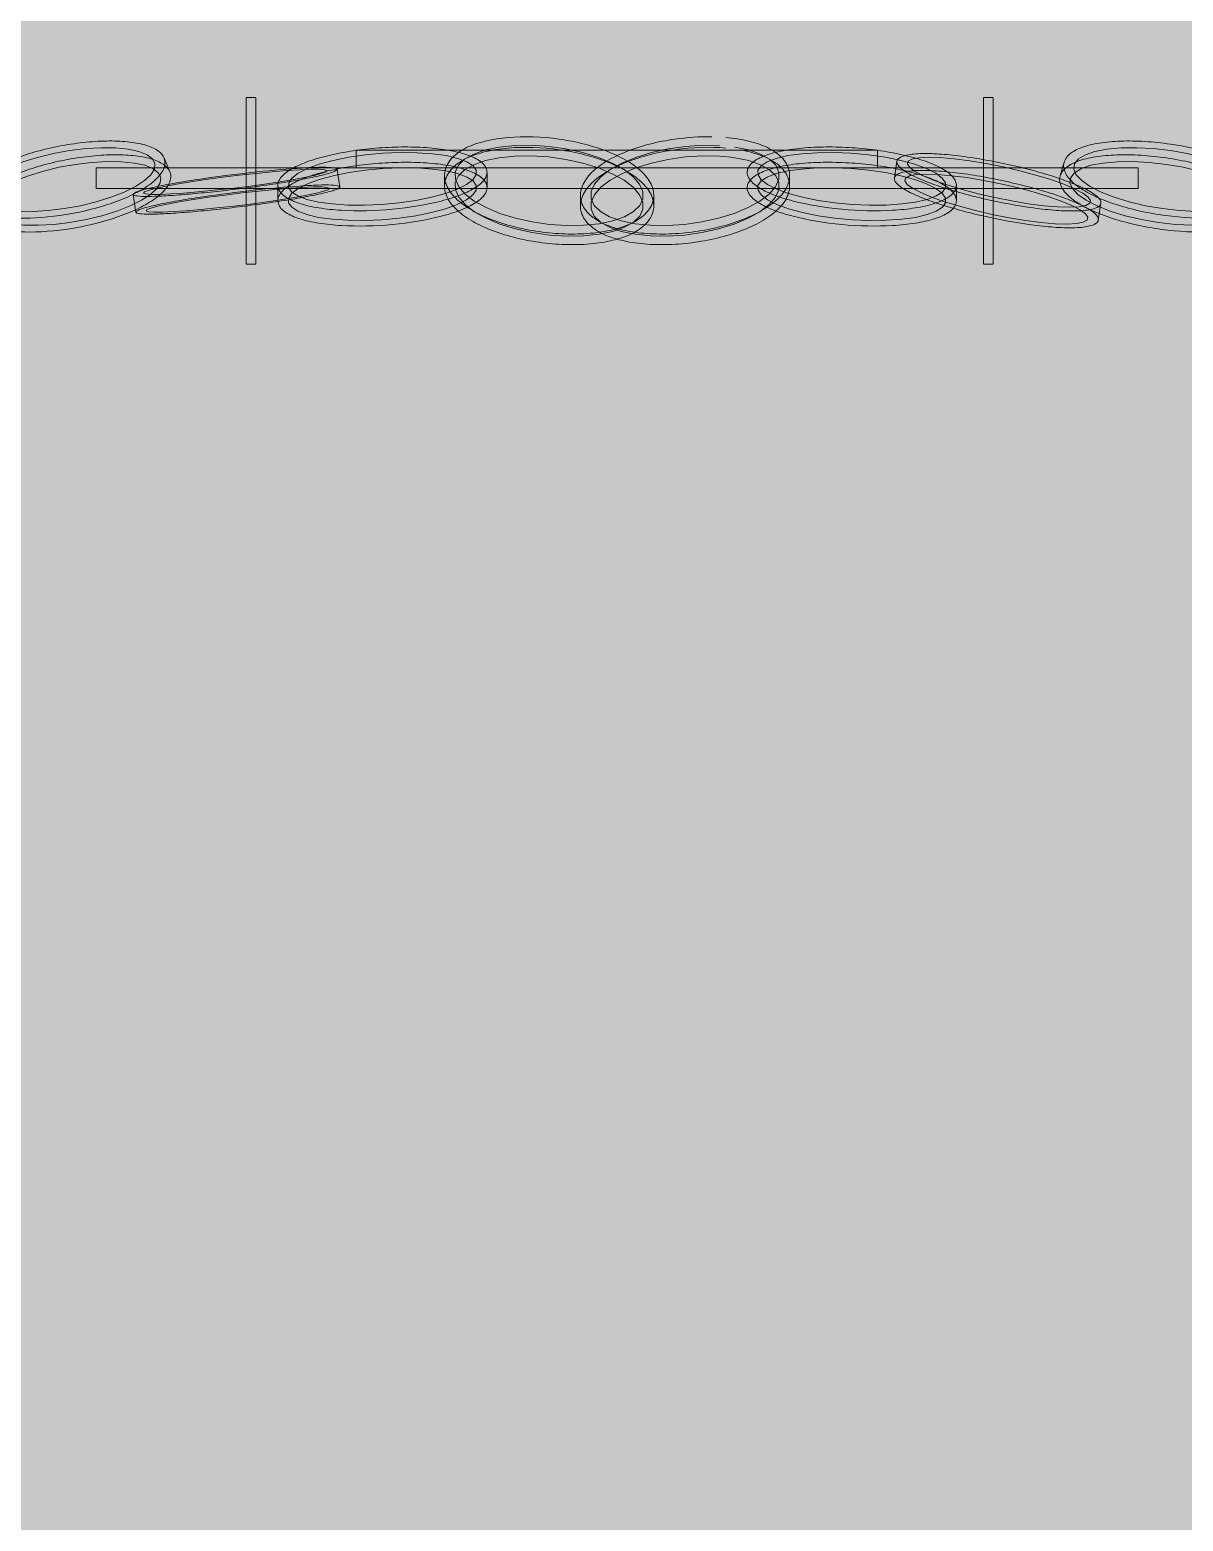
# Model space of a CAD drawing. Header units: millimetres. Extents: x 15878 to 679837, y -72324 to 391440.
# Drawn here: x 73555 to 74108, y 25088 to 25804 of the extents above; entities that cross this region are included whole.
import ezdxf

# ---------------------------------------------------------------- set-up
doc = ezdxf.new("R2010")
doc.units = ezdxf.units.MM
doc.layers.add('A-DETL-GENF', color=92, linetype='Continuous', lineweight=5)
doc.layers.add('A-GENM', color=13, linetype='Continuous', lineweight=5)

# ---------------------------------------------------------------- blocks, each defined once
blk = doc.blocks.new('WALL MONNT D-RING - WALL MONNT D-RING-12662772-1_F')
at = {"layer": 'A-GENM', "color": 253}
for p, q in [((-10, -862.5), (-10, -1362.5)), ((0, -862.5), (-10, -862.5)), ((0, -1362.5), (0, -862.5)), ((15.13, -881.61), (7.05, -880.35)), ((-12.7, -898.01), (-6.07, -899.92)), ((-43.72, -932.12), (-43.72, -936.64)), ((36.28, -936.64), (36.28, -932.12)), ((5.79, -949.72), (-1.55, -949.72)), ((-13.12, -978.2), (-5.04, -979.46)), ((-10, -987.61), (-18.48, -987.61)), ((-18.48, -987.61), (-18.48, -1004.36)), ((-18.48, -1237.61), (-18.48, -987.61)), ((-1.23, -1029.72), (-6.31, -1029.72)), ((8.32, -1094.91), (3.24, -1094.91)), ((3.24, -1130.09), (8.32, -1130.09)), ((-0.46, -1174.91), (-7.8, -1174.91)), ((-6.31, -1195.28), (-1.23, -1195.28)), ((-18.48, -1220.87), (-18.48, -1237.61)), ((-18.48, -1237.61), (-10, -1237.61)), ((-0.81, -1245.52), (-9.31, -1246.78)), ((-1.55, -1275.28), (5.79, -1275.28)), ((-43.72, -1285.88), (-43.72, -1290.4)), ((36.28, -1290.4), (36.28, -1285.88)), ((-8.12, -1327.1), (-14.75, -1329.88)), ((2.82, -1344.67), (11.31, -1343.41)), ((-10, -1362.5), (0, -1362.5))]:
    blk.add_line(p, q, dxfattribs=at)
at = {"layer": 'A-GENM', "color": 253, "flags": 128}
for points in [[(0.75, -804.58), (-1.99, -805.74), (-4.81, -808.37), (-7.62, -812.38), (-10.31, -817.64), (-12.8, -823.96), (-15, -831.14), (-16.84, -838.92), (-18.25, -847.04), (-19.19, -855.23), (-19.62, -863.2), (-19.53, -870.69), (-18.92, -877.44), (-17.81, -883.22), (-16.25, -887.83), (-14.27, -891.12), (-11.96, -892.97), (-9.39, -893.33)], [(-2.76, -895.23), (-5.33, -894.87), (-7.64, -893.02), (-9.61, -889.73), (-11.18, -885.12), (-12.28, -879.34), (-12.89, -872.59), (-12.98, -865.1), (-12.55, -857.13), (-11.62, -848.94), (-10.21, -840.82), (-8.37, -833.04), (-6.17, -825.86), (-3.68, -819.54), (-0.99, -814.28), (1.82, -810.27), (4.64, -807.64), (7.39, -806.48)], [(-9.39, -893.33), (-6.65, -892.17), (-3.83, -889.54), (-1.02, -885.53), (1.67, -880.27), (4.16, -873.95), (6.36, -866.77), (8.2, -858.99), (9.61, -850.87), (10.55, -842.68), (10.98, -834.71), (10.88, -827.22), (10.28, -820.47), (9.17, -814.69), (7.61, -810.08), (5.63, -806.79), (3.32, -804.94), (0.75, -804.58)], [(7.39, -806.48), (9.96, -806.84), (12.27, -808.69), (14.24, -811.98), (15.8, -816.59), (16.91, -822.37), (17.52, -829.12), (17.61, -836.61), (17.18, -844.58), (16.24, -852.77), (14.83, -860.89), (12.99, -868.67), (10.79, -875.85), (8.3, -882.17), (5.61, -887.43), (2.8, -891.44), (-0.02, -894.07), (-2.76, -895.23)], [(-13.12, -972.86), (-14.14, -971.01), (-14.78, -967.74), (-15.02, -963.17), (-14.85, -957.43), (-14.28, -950.74), (-13.32, -943.32), (-12.02, -935.42), (-10.41, -927.31), (-8.55, -919.26), (-6.5, -911.56), (-4.33, -904.46), (-2.12, -898.21), (0.06, -893.01), (2.14, -889.05), (4.04, -886.46), (5.69, -885.33), (7.05, -885.69)], [(7.05, -885.69), (8.07, -887.54), (8.71, -890.81), (8.95, -895.39), (8.78, -901.12), (8.21, -907.81), (7.26, -915.23), (5.95, -923.13), (4.34, -931.24), (2.48, -939.29), (0.43, -946.99), (-1.74, -954.09), (-3.95, -960.34), (-6.13, -965.54), (-8.21, -969.5), (-10.1, -972.09), (-11.76, -973.22), (-13.12, -972.86)], [(15.13, -886.95), (13.77, -886.59), (12.11, -887.72), (10.21, -890.31), (8.14, -894.27), (5.96, -899.47), (3.75, -905.72), (1.58, -912.82), (-0.47, -920.52), (-2.33, -928.57), (-3.94, -936.68), (-5.25, -944.58), (-6.2, -952), (-6.77, -958.69), (-6.94, -964.43), (-6.7, -969), (-6.06, -972.27), (-5.05, -974.12)], [(-5.05, -974.12), (-3.69, -974.48), (-2.03, -973.35), (-0.13, -970.76), (1.95, -966.8), (4.13, -961.6), (6.34, -955.35), (8.51, -948.25), (10.56, -940.55), (12.42, -932.51), (14.03, -924.4), (15.33, -916.49), (16.29, -909.07), (16.86, -902.38), (17.03, -896.65), (16.79, -892.07), (16.15, -888.8), (15.13, -886.95)], [(-11.07, -932.12), (-18.17, -932.12), (-24.77, -932.12), (-30.66, -932.12), (-35.64, -932.12), (-39.52, -932.12), (-42.19, -932.12), (-43.55, -932.12), (-42.19, -932.12), (-39.52, -932.12), (-35.64, -932.12), (-30.66, -932.12), (-24.77, -932.12), (-18.17, -932.12), (-11.07, -932.12), (-3.72, -932.12)], [(-3.72, -936.64), (-11.07, -936.64), (-18.17, -936.64), (-24.77, -936.64), (-30.66, -936.64), (-35.64, -936.64), (-39.52, -936.64), (-42.19, -936.64), (-43.55, -936.64), (-42.19, -936.64), (-39.52, -936.64), (-35.64, -936.64), (-30.66, -936.64), (-24.77, -936.64), (-18.17, -936.64), (-11.07, -936.64)], [(-3.72, -932.12), (3.63, -932.12), (10.73, -932.12), (17.34, -932.12), (23.23, -932.12), (28.2, -932.12), (32.09, -932.12), (34.76, -932.12), (36.11, -932.12), (34.76, -932.12), (32.09, -932.12), (28.2, -932.12), (23.23, -932.12), (17.34, -932.12), (10.73, -932.12), (3.63, -932.12)], [(3.63, -936.64), (10.73, -936.64), (17.34, -936.64), (23.23, -936.64), (28.2, -936.64), (32.09, -936.64), (34.76, -936.64), (36.11, -936.64), (34.76, -936.64), (32.09, -936.64), (28.2, -936.64), (23.23, -936.64), (17.34, -936.64), (10.73, -936.64), (3.63, -936.64), (-3.72, -936.64)], [(-8.86, -1044.92), (-10.98, -1043.43), (-12.89, -1040.45), (-14.52, -1036.1), (-15.81, -1030.51), (-16.72, -1023.88), (-17.23, -1016.44), (-17.3, -1008.43), (-16.95, -1000.13), (-16.17, -991.82), (-15.01, -983.79), (-13.49, -976.31), (-11.67, -969.63), (-9.62, -963.98), (-7.4, -959.55), (-5.08, -956.5), (-2.75, -954.93), (-0.48, -954.89)], [(6.85, -954.89), (4.59, -954.93), (2.26, -956.5), (-0.06, -959.55), (-2.28, -963.98), (-4.34, -969.63), (-6.15, -976.31), (-7.67, -983.79), (-8.84, -991.82), (-9.61, -1000.13), (-9.96, -1008.43), (-9.89, -1016.44), (-9.39, -1023.88), (-8.47, -1030.51), (-7.18, -1036.1), (-5.55, -1040.45), (-3.65, -1043.43), (-1.52, -1044.92)], [(-0.48, -954.89), (1.64, -956.38), (3.55, -959.36), (5.17, -963.71), (6.46, -969.3), (7.38, -975.93), (7.88, -983.38), (7.95, -991.39), (7.6, -999.68), (6.83, -1007.99), (5.66, -1016.02), (4.15, -1023.51), (2.33, -1030.19), (0.27, -1035.83), (-1.95, -1040.26), (-4.27, -1043.31), (-6.6, -1044.88), (-8.86, -1044.92)], [(-1.52, -1044.92), (0.74, -1044.88), (3.07, -1043.31), (5.39, -1040.26), (7.61, -1035.83), (9.67, -1030.19), (11.48, -1023.51), (13, -1016.02), (14.16, -1007.99), (14.94, -999.68), (15.29, -991.39), (15.22, -983.38), (14.71, -975.93), (13.8, -969.3), (12.51, -963.71), (10.88, -959.36), (8.97, -956.38), (6.85, -954.89)], [(-7.93, -1034.89), (-11.17, -1036.38), (-14.08, -1039.36), (-16.56, -1043.71), (-18.53, -1049.3), (-19.93, -1055.93)], [(-14.84, -1055.93), (-13.45, -1049.3), (-11.48, -1043.71), (-9, -1039.36), (-6.09, -1036.38), (-2.85, -1034.89)], [(4.85, -1124.92), (8.09, -1123.43), (11, -1120.45), (13.49, -1116.1), (15.46, -1110.51), (16.85, -1103.88), (17.62, -1096.44), (17.73, -1088.43), (17.19, -1080.13), (16.01, -1071.82), (14.23, -1063.79), (11.92, -1056.31), (9.15, -1049.63), (6.01, -1043.98), (2.62, -1039.55), (-0.92, -1036.5), (-4.47, -1034.93), (-7.93, -1034.89)], [(-2.85, -1034.89), (0.61, -1034.93), (4.17, -1036.5), (7.7, -1039.55), (11.09, -1043.98), (14.23, -1049.63), (17, -1056.31), (19.32, -1063.79), (21.09, -1071.82), (22.27, -1080.13), (22.82, -1088.43), (22.7, -1096.44), (21.93, -1103.88), (20.54, -1110.51), (18.57, -1116.1), (16.09, -1120.45), (13.18, -1123.43), (9.94, -1124.92)], [(9.94, -1124.92), (6.48, -1124.88), (2.93, -1123.31), (-0.61, -1120.26), (-4, -1115.83), (-7.14, -1110.19), (-9.91, -1103.51), (-12.23, -1096.02), (-14, -1087.99), (-15.18, -1079.68), (-15.72, -1071.39), (-15.61, -1063.38), (-14.89, -1056.22)], [(-20.69, -1063.38), (-20.81, -1071.39), (-20.27, -1079.68), (-19.09, -1087.99), (-17.31, -1096.02), (-14.99, -1103.51), (-12.22, -1110.19), (-9.09, -1115.83), (-5.69, -1120.26), (-2.16, -1123.31), (1.4, -1124.88), (4.85, -1124.92)], [(4.85, -1100.08), (1.4, -1100.12), (-2.16, -1101.69), (-5.69, -1104.74), (-9.09, -1109.17), (-12.22, -1114.81), (-14.99, -1121.49), (-17.31, -1128.98), (-19.09, -1137.01), (-20.27, -1145.32), (-20.81, -1153.61), (-20.69, -1161.62), (-19.93, -1169.07), (-18.53, -1175.7), (-16.56, -1181.29), (-14.08, -1185.64), (-11.17, -1188.62), (-7.93, -1190.11)], [(-2.85, -1190.11), (-6.09, -1188.62), (-9, -1185.64), (-11.48, -1181.29), (-13.45, -1175.7), (-14.84, -1169.07), (-15.61, -1161.62), (-15.72, -1153.61), (-15.18, -1145.32), (-14, -1137.01), (-12.23, -1128.98), (-9.91, -1121.49), (-7.14, -1114.81), (-4, -1109.17), (-0.61, -1104.74), (2.93, -1101.69), (6.48, -1100.12), (9.94, -1100.08)], [(-7.93, -1190.11), (-4.47, -1190.07), (-0.92, -1188.5), (2.62, -1185.45), (6.01, -1181.02), (9.15, -1175.37), (11.92, -1168.69), (14.23, -1161.21), (16.01, -1153.18), (17.19, -1144.87), (17.73, -1136.57), (17.62, -1128.56), (16.85, -1121.12), (15.46, -1114.49), (13.49, -1108.9), (11, -1104.55), (8.09, -1101.57), (4.85, -1100.08)], [(9.94, -1100.08), (13.18, -1101.57), (16.09, -1104.55), (18.57, -1108.9), (20.54, -1114.49), (21.93, -1121.12), (22.7, -1128.56), (22.82, -1136.57), (22.27, -1144.87), (21.09, -1153.18), (19.32, -1161.21), (17, -1168.69), (14.23, -1175.37), (11.09, -1181.02), (7.7, -1185.45), (4.17, -1188.5), (0.61, -1190.07), (-2.85, -1190.11)], [(-0.48, -1270.11), (-2.75, -1270.07), (-5.08, -1268.5), (-7.4, -1265.45), (-9.62, -1261.02), (-11.67, -1255.37), (-13.49, -1248.69), (-15.01, -1241.21), (-16.17, -1233.18), (-16.95, -1224.87), (-17.3, -1216.57), (-17.23, -1208.56), (-16.72, -1201.12), (-15.81, -1194.49), (-14.52, -1188.9), (-12.89, -1184.55), (-10.98, -1181.57), (-8.86, -1180.08)], [(-1.52, -1180.08), (-3.65, -1181.57), (-5.55, -1184.55), (-7.18, -1188.9), (-8.47, -1194.49), (-9.39, -1201.12), (-9.89, -1208.56), (-9.96, -1216.57), (-9.61, -1224.87), (-8.84, -1233.18), (-7.67, -1241.21), (-6.15, -1248.69), (-4.34, -1255.37), (-2.28, -1261.02), (-0.06, -1265.45), (2.26, -1268.5), (4.59, -1270.07), (6.85, -1270.11)], [(-8.86, -1180.08), (-6.6, -1180.12), (-4.27, -1181.69), (-1.95, -1184.74), (0.27, -1189.17), (2.33, -1194.81), (4.15, -1201.49), (5.66, -1208.98), (6.83, -1217.01), (7.6, -1225.32), (7.95, -1233.61), (7.88, -1241.62), (7.38, -1249.07), (6.46, -1255.7), (5.17, -1261.29), (3.55, -1265.64), (1.64, -1268.62), (-0.48, -1270.11)], [(6.85, -1270.11), (8.97, -1268.62), (10.88, -1265.64), (12.51, -1261.29), (13.8, -1255.7), (14.71, -1249.07), (15.22, -1241.62), (15.29, -1233.61), (14.94, -1225.32), (14.16, -1217.01), (13, -1208.98), (11.48, -1201.49), (9.67, -1194.81), (7.61, -1189.17), (5.39, -1184.74), (3.07, -1181.69), (0.74, -1180.12), (-1.52, -1180.08)], [(-8.09, -1252.14), (-8.68, -1251.78), (-9.08, -1252.91), (-9.28, -1255.5), (-9.27, -1259.46), (-9.06, -1264.66), (-8.65, -1270.91), (-8.06, -1278.01), (-7.3, -1285.71), (-6.41, -1293.76), (-5.41, -1301.87), (-4.33, -1309.77), (-3.22, -1317.19), (-2.1, -1323.88), (-1.03, -1329.61), (-0.03, -1334.19), (0.86, -1337.46), (1.61, -1339.31)], [(1.61, -1339.31), (2.19, -1339.67), (2.59, -1338.54), (2.79, -1335.95), (2.79, -1331.99), (2.58, -1326.79), (2.17, -1320.54), (1.57, -1313.44), (0.82, -1305.74), (-0.08, -1297.69), (-1.08, -1289.58), (-2.16, -1281.68), (-3.27, -1274.26), (-4.38, -1267.57), (-5.46, -1261.83), (-6.45, -1257.26), (-7.34, -1253.99), (-8.09, -1252.14)], [(10.1, -1338.05), (9.35, -1336.2), (8.46, -1332.93), (7.46, -1328.35), (6.39, -1322.62), (5.28, -1315.93), (4.16, -1308.51), (3.09, -1300.6), (2.09, -1292.49), (1.19, -1284.45), (0.43, -1276.75), (-0.16, -1269.65), (-0.57, -1263.4), (-0.78, -1258.2), (-0.78, -1254.24), (-0.58, -1251.65), (-0.18, -1250.52), (0.4, -1250.88)], [(0.4, -1250.88), (1.15, -1252.73), (2.04, -1256), (3.04, -1260.57), (4.11, -1266.31), (5.22, -1273), (6.34, -1280.42), (7.41, -1288.32), (8.42, -1296.43), (9.31, -1304.48), (10.07, -1312.18), (10.66, -1319.28), (11.07, -1325.53), (11.28, -1330.73), (11.28, -1334.69), (11.08, -1337.28), (10.69, -1338.41), (10.1, -1338.05)], [(-11.07, -1285.88), (-18.17, -1285.88), (-24.77, -1285.88), (-30.66, -1285.88), (-35.64, -1285.88), (-39.52, -1285.88), (-42.19, -1285.88), (-43.55, -1285.88), (-42.19, -1285.88), (-39.52, -1285.88), (-35.64, -1285.88), (-30.66, -1285.88), (-24.77, -1285.88), (-18.17, -1285.88), (-11.07, -1285.88), (-3.72, -1285.88)], [(-3.72, -1285.88), (3.63, -1285.88), (10.73, -1285.88), (17.34, -1285.88), (23.23, -1285.88), (28.2, -1285.88), (32.09, -1285.88), (34.76, -1285.88), (36.11, -1285.88), (34.76, -1285.88), (32.09, -1285.88), (28.2, -1285.88), (23.23, -1285.88), (17.34, -1285.88), (10.73, -1285.88), (3.63, -1285.88)], [(-3.72, -1290.4), (-11.07, -1290.4), (-18.17, -1290.4), (-24.77, -1290.4), (-30.66, -1290.4), (-35.64, -1290.4), (-39.52, -1290.4), (-42.19, -1290.4), (-43.55, -1290.4), (-42.19, -1290.4), (-39.52, -1290.4), (-35.64, -1290.4), (-30.66, -1290.4), (-24.77, -1290.4), (-18.17, -1290.4), (-11.07, -1290.4)], [(3.63, -1290.4), (10.73, -1290.4), (17.34, -1290.4), (23.23, -1290.4), (28.2, -1290.4), (32.09, -1290.4), (34.76, -1290.4), (36.11, -1290.4), (34.76, -1290.4), (32.09, -1290.4), (28.2, -1290.4), (23.23, -1290.4), (17.34, -1290.4), (10.73, -1290.4), (3.63, -1290.4), (-3.72, -1290.4)], [(-9.39, -1334.47), (-11.96, -1334.23), (-14.27, -1335.43), (-16.25, -1338.03), (-17.81, -1341.93), (-18.92, -1347.01), (-19.53, -1353.1), (-19.62, -1359.98), (-19.19, -1367.43), (-18.25, -1375.18), (-16.84, -1382.98), (-15, -1390.55), (-12.8, -1397.65), (-10.31, -1404.02), (-7.62, -1409.46), (-4.81, -1413.78), (-1.99, -1416.82), (0.75, -1418.5)], [(7.39, -1415.72), (4.64, -1414.04), (1.82, -1411), (-0.99, -1406.68), (-3.68, -1401.25), (-6.17, -1394.87), (-8.37, -1387.77), (-10.21, -1380.2), (-11.62, -1372.4), (-12.55, -1364.65), (-12.98, -1357.2), (-12.89, -1350.32), (-12.28, -1344.23), (-11.18, -1339.15), (-9.61, -1335.25), (-7.64, -1332.65), (-5.33, -1331.45), (-2.76, -1331.69)], [(0.75, -1418.5), (3.32, -1418.74), (5.63, -1417.54), (7.61, -1414.94), (9.17, -1411.04), (10.28, -1405.96), (10.88, -1399.87), (10.98, -1392.99), (10.55, -1385.54), (9.61, -1377.79), (8.2, -1369.99), (6.36, -1362.42), (4.16, -1355.32), (1.67, -1348.94), (-1.02, -1343.51), (-3.83, -1339.19), (-6.65, -1336.15), (-9.39, -1334.47)], [(-2.76, -1331.69), (-0.02, -1333.37), (2.8, -1336.41), (5.61, -1340.73), (8.3, -1346.16), (10.79, -1352.54), (12.99, -1359.64), (14.83, -1367.21), (16.24, -1375.01), (17.18, -1382.76), (17.61, -1390.21), (17.52, -1397.09), (16.91, -1403.18), (15.8, -1408.26), (14.24, -1412.16), (12.27, -1414.76), (9.96, -1415.96), (7.39, -1415.72)]]:
    blk.add_lwpolyline(points, dxfattribs=at)
at = {"layer": 'A-GENM', "color": 253}
blk.add_arc((-18.18, -60), 1908.18, 280.17996, 358.97723, dxfattribs=at)
for points, knots in [([(-9.95, -898.18), (-10.86, -898.32), (-12.63, -898.22), (-15.8, -896.63), (-18.9, -892.45), (-21.4, -884.83), (-22.76, -875.1), (-22.99, -863.82), (-22.12, -851.65), (-20.19, -839.32), (-17.33, -827.57), (-13.65, -817.08), (-9.3, -808.42), (-5.1, -803.13), (-1.45, -800.51), (0.4, -799.87), (1.31, -799.73)], [-6.283185, -6.283185, -6.283185, -6.283185, -6.152286, -6.021386, -5.759587, -5.497787, -5.235988, -4.974188, -4.712389, -4.45059, -4.18879, -3.926991, -3.665191, -3.403392, -3.272492, -3.141593, -3.141593, -3.141593, -3.141593]), ([(1.31, -799.73), (2.22, -799.59), (3.99, -799.69), (7.16, -801.27), (10.26, -805.46), (12.76, -813.08), (14.58, -826.05), (14.01, -846.18), (9.91, -866.85), (5.01, -880.83), (0.66, -889.49), (-3.54, -894.78), (-7.19, -897.4), (-9.04, -898.04), (-9.95, -898.18)], [-3.141593, -3.141593, -3.141593, -3.141593, -3.010693, -2.879793, -2.617994, -2.356194, -2.094395, -1.570796, -1.047198, -0.785398, -0.523599, -0.261799, -0.1309, 0, 0, 0, 0]), ([(-3.32, -900.08), (-2.41, -899.94), (-0.56, -899.3), (3.1, -896.68), (7.29, -891.39), (11.64, -882.73), (16.54, -868.75), (20.64, -848.08), (21.21, -827.95), (19.39, -814.98), (16.9, -807.36), (13.79, -803.18), (10.62, -801.59), (8.85, -801.49), (7.94, -801.63)], [0, 0, 0, 0, 0.1309, 0.261799, 0.523599, 0.785398, 1.047198, 1.570796, 2.094395, 2.356194, 2.617994, 2.879793, 3.010693, 3.141593, 3.141593, 3.141593, 3.141593]), ([(7.94, -801.63), (7.03, -801.77), (5.18, -802.41), (1.53, -805.03), (-2.66, -810.32), (-7.02, -818.98), (-10.69, -829.47), (-13.56, -841.22), (-15.49, -853.55), (-16.36, -865.72), (-16.13, -877), (-14.77, -886.73), (-12.27, -894.35), (-9.16, -898.54), (-5.99, -900.12), (-4.22, -900.22), (-3.32, -900.08)], [3.141593, 3.141593, 3.141593, 3.141593, 3.272492, 3.403392, 3.665191, 3.926991, 4.18879, 4.45059, 4.712389, 4.974188, 5.235988, 5.497787, 5.759587, 6.021386, 6.152286, 6.283185, 6.283185, 6.283185, 6.283185]), ([(8.16, -880.92), (7.75, -880.54), (6.86, -880.15), (4.85, -880.8), (2.14, -883.94), (-1.24, -890.51), (-4.67, -899.39), (-7.98, -910.05), (-11, -921.87), (-13.55, -934.12), (-15.48, -946.08), (-16.65, -957.06), (-16.96, -966.47), (-16.41, -972.65), (-15.36, -976.14), (-14.63, -977.25), (-14.23, -977.63)], [3.141593, 3.141593, 3.141593, 3.141593, 3.272492, 3.403392, 3.665191, 3.926991, 4.18879, 4.45059, 4.712389, 4.974188, 5.235988, 5.497787, 5.759587, 6.021386, 6.152286, 6.283185, 6.283185, 6.283185, 6.283185]), ([(-14.23, -977.63), (-13.82, -978.01), (-12.93, -978.4), (-10.92, -977.75), (-8.21, -974.61), (-4.83, -968.04), (-0.26, -956.21), (5.17, -936.9), (9.02, -916.13), (10.58, -901.5), (10.9, -892.08), (10.34, -885.9), (9.29, -882.42), (8.56, -881.3), (8.16, -880.92)], [0, 0, 0, 0, 0.1309, 0.261799, 0.523599, 0.785398, 1.047198, 1.570796, 2.094395, 2.356194, 2.617994, 2.879793, 3.010693, 3.141593, 3.141593, 3.141593, 3.141593]), ([(-6.15, -978.89), (-6.56, -978.51), (-7.28, -977.4), (-8.33, -973.91), (-8.89, -967.74), (-8.57, -958.32), (-7.4, -947.34), (-5.47, -935.38), (-2.92, -923.13), (0.1, -911.31), (3.41, -900.65), (6.83, -891.77), (10.22, -885.2), (12.93, -882.06), (14.93, -881.41), (15.83, -881.81), (16.24, -882.18)], [-6.283185, -6.283185, -6.283185, -6.283185, -6.152286, -6.021386, -5.759587, -5.497787, -5.235988, -4.974188, -4.712389, -4.45059, -4.18879, -3.926991, -3.665191, -3.403392, -3.272492, -3.141593, -3.141593, -3.141593, -3.141593]), ([(16.24, -882.18), (16.64, -882.56), (17.37, -883.68), (18.42, -887.16), (18.97, -893.34), (18.65, -902.76), (17.09, -917.39), (13.25, -938.16), (7.82, -957.47), (3.25, -969.3), (-0.13, -975.87), (-2.84, -979.01), (-4.85, -979.66), (-5.74, -979.27), (-6.15, -978.89)], [-3.141593, -3.141593, -3.141593, -3.141593, -3.010693, -2.879793, -2.617994, -2.356194, -2.094395, -1.570796, -1.047198, -0.785398, -0.523599, -0.261799, -0.1309, 0, 0, 0, 0]), ([(-3.72, -932.12), (-5.68, -932.12), (-9.62, -932.12), (-15.84, -932.12), (-22.02, -932.12), (-29.57, -932.12), (-36.7, -932.12), (-39.73, -932.12), (-36.7, -932.12), (-29.57, -932.12), (-22.02, -932.12), (-15.84, -932.12), (-11.46, -932.12), (-9.22, -932.12), (-9, -932.12)], [-3.141593, -3.141593, -3.141593, -3.141593, -2.945243, -2.748894, -2.552544, -2.356194, -1.963495, -1.570796, -1.178097, -0.785398, -0.589049, -0.392699, -0.19635, -0.174533, -0.174533, -0.174533, -0.174533]), ([(-9, -936.64), (-9.22, -936.64), (-11.46, -936.64), (-15.84, -936.64), (-22.02, -936.64), (-29.57, -936.64), (-36.7, -936.64), (-39.73, -936.64), (-36.7, -936.64), (-29.57, -936.64), (-22.02, -936.64), (-15.84, -936.64), (-9.62, -936.64), (-5.68, -936.64), (-3.72, -936.64)], [0.174533, 0.174533, 0.174533, 0.174533, 0.19635, 0.392699, 0.589049, 0.785398, 1.178097, 1.570796, 1.963495, 2.356194, 2.552544, 2.748894, 2.945243, 3.141593, 3.141593, 3.141593, 3.141593]), ([(1.57, -932.12), (1.79, -932.12), (4.03, -932.12), (8.41, -932.12), (14.59, -932.12), (22.14, -932.12), (29.26, -932.12), (32.29, -932.12), (29.26, -932.12), (22.14, -932.12), (14.59, -932.12), (8.41, -932.12), (2.19, -932.12), (-1.75, -932.12), (-3.72, -932.12)], [-6.108652, -6.108652, -6.108652, -6.108652, -6.086836, -5.890486, -5.694137, -5.497787, -5.105088, -4.712389, -4.31969, -3.926991, -3.730641, -3.534292, -3.337942, -3.141593, -3.141593, -3.141593, -3.141593]), ([(-3.72, -936.64), (-1.75, -936.64), (2.19, -936.64), (8.41, -936.64), (14.59, -936.64), (22.14, -936.64), (29.26, -936.64), (32.29, -936.64), (29.26, -936.64), (22.14, -936.64), (14.59, -936.64), (8.41, -936.64), (4.03, -936.64), (1.79, -936.64), (1.57, -936.64)], [3.141593, 3.141593, 3.141593, 3.141593, 3.337942, 3.534292, 3.730641, 3.926991, 4.31969, 4.712389, 5.105088, 5.497787, 5.694137, 5.890486, 6.086836, 6.108652, 6.108652, 6.108652, 6.108652]), ([(-0.03, -949.97), (-0.77, -949.72), (-2.31, -949.6), (-5.32, -950.8), (-8.78, -954.61), (-12.38, -961.93), (-15.41, -971.5), (-17.78, -982.76), (-19.37, -995.04), (-20.09, -1007.62), (-19.9, -1019.72), (-18.77, -1030.67), (-16.71, -1039.86), (-14.15, -1045.66), (-11.53, -1048.73), (-10.07, -1049.6), (-9.32, -1049.85)], [3.141593, 3.141593, 3.141593, 3.141593, 3.272492, 3.403392, 3.665191, 3.926991, 4.18879, 4.45059, 4.712389, 4.974188, 5.235988, 5.497787, 5.759587, 6.021386, 6.152286, 6.283185, 6.283185, 6.283185, 6.283185]), ([(-1.98, -1049.85), (-2.73, -1049.6), (-4.19, -1048.73), (-6.81, -1045.66), (-9.38, -1039.86), (-11.44, -1030.67), (-12.56, -1019.72), (-12.75, -1007.62), (-12.03, -995.04), (-10.44, -982.76), (-8.07, -971.5), (-5.04, -961.93), (-1.44, -954.61), (2.02, -950.8), (5.03, -949.6), (6.56, -949.72), (7.31, -949.97)], [-6.283185, -6.283185, -6.283185, -6.283185, -6.152286, -6.021386, -5.759587, -5.497787, -5.235988, -4.974188, -4.712389, -4.45059, -4.18879, -3.926991, -3.665191, -3.403392, -3.272492, -3.141593, -3.141593, -3.141593, -3.141593]), ([(-9.32, -1049.85), (-8.57, -1050.09), (-7.04, -1050.21), (-4.03, -1049.01), (-0.56, -1045.2), (3.03, -1037.88), (7.08, -1025.13), (10.46, -1004.91), (10.93, -983.73), (9.43, -969.15), (7.37, -959.95), (4.8, -954.15), (2.19, -951.08), (0.72, -950.21), (-0.03, -949.97)], [0, 0, 0, 0, 0.1309, 0.261799, 0.523599, 0.785398, 1.047198, 1.570796, 2.094395, 2.356194, 2.617994, 2.879793, 3.010693, 3.141593, 3.141593, 3.141593, 3.141593]), ([(7.31, -949.97), (8.06, -950.21), (9.52, -951.08), (12.14, -954.15), (14.7, -959.95), (16.76, -969.15), (18.26, -983.73), (17.8, -1004.91), (14.41, -1025.13), (10.37, -1037.88), (6.77, -1045.2), (3.31, -1049.01), (0.3, -1050.21), (-1.23, -1050.09), (-1.98, -1049.85)], [-3.141593, -3.141593, -3.141593, -3.141593, -3.010693, -2.879793, -2.617994, -2.356194, -2.094395, -1.570796, -1.047198, -0.785398, -0.523599, -0.261799, -0.1309, 0, 0, 0, 0]), ([(-24.53, -1060.28), (-24.2, -1056.44), (-23.05, -1049.15), (-19.91, -1039.95), (-16, -1034.15), (-12, -1031.08), (-9.77, -1030.21), (-8.63, -1029.97)], [2.094395, 2.094395, 2.094395, 2.094395, 2.356194, 2.617994, 2.879793, 3.010693, 3.141593, 3.141593, 3.141593, 3.141593]), ([(-3.55, -1029.97), (-4.69, -1030.21), (-6.92, -1031.08), (-10.91, -1034.15), (-14.83, -1039.95), (-17.37, -1047.4), (-18.38, -1052.37), (-18.64, -1053.9)], [-3.1415927, -3.1415927, -3.1415927, -3.1415927, -3.010693, -2.8797933, -2.6179939, -2.3561945, -2.2439948, -2.2439948, -2.2439948, -2.2439948]), ([(-8.63, -1029.97), (-7.49, -1029.72), (-5.15, -1029.6), (-0.55, -1030.8), (4.73, -1034.61), (10.22, -1041.93), (14.85, -1051.5), (18.46, -1062.76), (20.88, -1075.04), (21.99, -1087.62), (21.69, -1099.72), (19.98, -1110.67), (16.84, -1119.86), (12.92, -1125.66), (8.93, -1128.73), (6.7, -1129.6), (5.55, -1129.85)], [3.141593, 3.141593, 3.141593, 3.141593, 3.272492, 3.403392, 3.665191, 3.926991, 4.18879, 4.45059, 4.712389, 4.974188, 5.235988, 5.497787, 5.759587, 6.021386, 6.152286, 6.283185, 6.283185, 6.283185, 6.283185]), ([(10.64, -1129.85), (11.78, -1129.6), (14.01, -1128.73), (18, -1125.66), (21.92, -1119.86), (25.06, -1110.67), (26.78, -1099.72), (27.07, -1087.62), (25.97, -1075.04), (23.54, -1062.76), (19.93, -1051.5), (15.3, -1041.93), (9.81, -1034.61), (4.53, -1030.8), (-0.07, -1029.6), (-2.4, -1029.72), (-3.55, -1029.97)], [-6.283185, -6.283185, -6.283185, -6.283185, -6.152286, -6.021386, -5.759587, -5.497787, -5.235988, -4.974188, -4.712389, -4.45059, -4.18879, -3.926991, -3.665191, -3.403392, -3.272492, -3.141593, -3.141593, -3.141593, -3.141593]), ([(-19.45, -1060.28), (-20.12, -1067.97), (-19.55, -1084.91), (-14.38, -1105.13), (-8.21, -1117.88), (-2.72, -1125.2), (2.56, -1129.01), (7.16, -1130.21), (9.49, -1130.09), (10.64, -1129.85)], [-2.094395, -2.094395, -2.094395, -2.094395, -1.570796, -1.047198, -0.785398, -0.523599, -0.261799, -0.1309, 0, 0, 0, 0]), ([(5.55, -1129.85), (4.41, -1130.09), (2.07, -1130.21), (-2.52, -1129.01), (-7.81, -1125.2), (-13.29, -1117.88), (-19.47, -1105.13), (-24.04, -1087.22), (-24.96, -1072.79), (-24.87, -1067.04)], [0, 0, 0, 0, 0.1309, 0.261799, 0.523599, 0.785398, 1.047198, 1.570796, 1.944795, 1.944795, 1.944795, 1.944795]), ([(-8.63, -1195.03), (-9.77, -1194.79), (-12, -1193.92), (-16, -1190.85), (-19.91, -1185.05), (-23.05, -1175.85), (-25.34, -1161.27), (-24.63, -1140.09), (-19.47, -1119.87), (-13.29, -1107.12), (-7.81, -1099.8), (-2.52, -1095.99), (2.07, -1094.79), (4.41, -1094.91), (5.55, -1095.15)], [-3.141593, -3.141593, -3.141593, -3.141593, -3.010693, -2.879793, -2.617994, -2.356194, -2.094395, -1.570796, -1.047198, -0.785398, -0.523599, -0.261799, -0.1309, 0, 0, 0, 0]), ([(10.64, -1095.15), (9.49, -1094.91), (7.16, -1094.79), (2.56, -1095.99), (-2.72, -1099.8), (-8.21, -1107.12), (-14.38, -1119.87), (-19.55, -1140.09), (-20.26, -1161.27), (-17.97, -1175.85), (-14.83, -1185.05), (-10.91, -1190.85), (-6.92, -1193.92), (-4.69, -1194.79), (-3.55, -1195.03)], [0, 0, 0, 0, 0.1309, 0.261799, 0.523599, 0.785398, 1.047198, 1.570796, 2.094395, 2.356194, 2.617994, 2.879793, 3.010693, 3.141593, 3.141593, 3.141593, 3.141593]), ([(5.55, -1095.15), (6.7, -1095.4), (8.93, -1096.27), (12.92, -1099.34), (16.84, -1105.14), (19.98, -1114.33), (21.69, -1125.28), (21.99, -1137.38), (20.88, -1149.96), (18.46, -1162.24), (14.85, -1173.5), (10.22, -1183.07), (4.73, -1190.39), (-0.55, -1194.2), (-5.15, -1195.4), (-7.49, -1195.28), (-8.63, -1195.03)], [-6.283185, -6.283185, -6.283185, -6.283185, -6.152286, -6.021386, -5.759587, -5.497787, -5.235988, -4.974188, -4.712389, -4.45059, -4.18879, -3.926991, -3.665191, -3.403392, -3.272492, -3.141593, -3.141593, -3.141593, -3.141593]), ([(-3.55, -1195.03), (-2.4, -1195.28), (-0.07, -1195.4), (4.53, -1194.2), (9.81, -1190.39), (15.3, -1183.07), (19.93, -1173.5), (23.54, -1162.24), (25.97, -1149.96), (27.07, -1137.38), (26.78, -1125.28), (25.06, -1114.33), (21.92, -1105.14), (18, -1099.34), (14.01, -1096.27), (11.78, -1095.4), (10.64, -1095.15)], [3.141593, 3.141593, 3.141593, 3.141593, 3.272492, 3.403392, 3.665191, 3.926991, 4.18879, 4.45059, 4.712389, 4.974188, 5.235988, 5.497787, 5.759587, 6.021386, 6.152286, 6.283185, 6.283185, 6.283185, 6.283185]), ([(-9.32, -1175.15), (-10.07, -1175.4), (-11.53, -1176.27), (-14.15, -1179.34), (-16.71, -1185.14), (-18.77, -1194.33), (-19.9, -1205.28), (-20.09, -1217.38), (-19.37, -1229.96), (-17.78, -1242.24), (-15.41, -1253.5), (-12.38, -1263.07), (-8.78, -1270.39), (-5.32, -1274.2), (-2.31, -1275.4), (-0.77, -1275.28), (-0.03, -1275.03)], [-6.283185, -6.283185, -6.283185, -6.283185, -6.152286, -6.021386, -5.759587, -5.497787, -5.235988, -4.974188, -4.712389, -4.45059, -4.18879, -3.926991, -3.665191, -3.403392, -3.272492, -3.141593, -3.141593, -3.141593, -3.141593]), ([(7.31, -1275.03), (6.56, -1275.28), (5.03, -1275.4), (2.02, -1274.2), (-1.44, -1270.39), (-5.04, -1263.07), (-8.07, -1253.5), (-10.44, -1242.24), (-12.03, -1229.96), (-12.75, -1217.38), (-12.56, -1205.28), (-11.44, -1194.33), (-9.38, -1185.14), (-6.81, -1179.34), (-4.19, -1176.27), (-2.73, -1175.4), (-1.98, -1175.15)], [3.141593, 3.141593, 3.141593, 3.141593, 3.272492, 3.403392, 3.665191, 3.926991, 4.18879, 4.45059, 4.712389, 4.974188, 5.235988, 5.497787, 5.759587, 6.021386, 6.152286, 6.283185, 6.283185, 6.283185, 6.283185]), ([(-0.03, -1275.03), (0.72, -1274.79), (2.19, -1273.92), (4.8, -1270.85), (7.37, -1265.05), (9.43, -1255.85), (10.93, -1241.27), (10.46, -1220.09), (7.08, -1199.87), (3.03, -1187.12), (-0.56, -1179.8), (-4.03, -1175.99), (-7.04, -1174.79), (-8.57, -1174.91), (-9.32, -1175.15)], [-3.141593, -3.141593, -3.141593, -3.141593, -3.010693, -2.879793, -2.617994, -2.356194, -2.094395, -1.570796, -1.047198, -0.785398, -0.523599, -0.261799, -0.1309, 0, 0, 0, 0]), ([(-1.98, -1175.15), (-1.23, -1174.91), (0.3, -1174.79), (3.31, -1175.99), (6.77, -1179.8), (10.37, -1187.12), (14.41, -1199.87), (17.8, -1220.09), (18.26, -1241.27), (16.76, -1255.85), (14.7, -1265.05), (12.14, -1270.85), (9.52, -1273.92), (8.06, -1274.79), (7.31, -1275.03)], [0, 0, 0, 0, 0.1309, 0.261799, 0.523599, 0.785398, 1.047198, 1.570796, 2.094395, 2.356194, 2.617994, 2.879793, 3.010693, 3.141593, 3.141593, 3.141593, 3.141593]), ([(2.14, -1344.08), (1.91, -1343.7), (1.41, -1342.58), (0.33, -1339.1), (-1.11, -1332.92), (-2.85, -1323.5), (-5.17, -1308.87), (-7.84, -1288.1), (-9.63, -1268.79), (-10.26, -1256.96), (-10.29, -1250.39), (-9.9, -1247.34), (-9.47, -1246.81), (-9.32, -1246.78)], [-3.141593, -3.141593, -3.141593, -3.141593, -3.010693, -2.879793, -2.617994, -2.356194, -2.094395, -1.570796, -1.047198, -0.785398, -0.523599, -0.261799, -0.1496, -0.1496, -0.1496, -0.1496]), ([(-9.31, -1246.78), (-9.28, -1246.78), (-9.08, -1246.77), (-8.85, -1246.99), (-8.62, -1247.37)], [-0.1467818, -0.1467818, -0.1467818, -0.1467818, -0.1308997, 0, 0, 0, 0]), ([(-8.62, -1247.37), (-8.4, -1247.75), (-7.9, -1248.86), (-6.81, -1252.35), (-5.38, -1258.53), (-3.63, -1267.94), (-1.9, -1278.92), (-0.25, -1290.88), (1.22, -1303.13), (2.43, -1314.95), (3.3, -1325.61), (3.77, -1334.49), (3.8, -1341.06), (3.42, -1344.11), (2.98, -1344.64), (2.83, -1344.66)], [-6.283185, -6.283185, -6.283185, -6.283185, -6.152286, -6.021386, -5.759587, -5.497787, -5.235988, -4.974188, -4.712389, -4.45059, -4.18879, -3.926991, -3.665191, -3.403392, -3.291192, -3.291192, -3.291192, -3.291192]), ([(-0.82, -1245.52), (-0.97, -1245.55), (-1.41, -1246.08), (-1.79, -1249.13), (-1.76, -1255.7), (-1.14, -1267.53), (0.65, -1286.84), (3.32, -1307.61), (5.64, -1322.24), (7.39, -1331.66), (8.82, -1337.84), (9.91, -1341.32), (10.4, -1342.44), (10.63, -1342.82)], [0.1496, 0.1496, 0.1496, 0.1496, 0.261799, 0.523599, 0.785398, 1.047198, 1.570796, 2.094395, 2.356194, 2.617994, 2.879793, 3.010693, 3.141593, 3.141593, 3.141593, 3.141593]), ([(-0.13, -1246.11), (-0.36, -1245.73), (-0.59, -1245.51), (-0.79, -1245.52), (-0.81, -1245.52)], [0, 0, 0, 0, 0.1308997, 0.1467818, 0.1467818, 0.1467818, 0.1467818]), ([(11.32, -1343.4), (11.47, -1343.38), (11.91, -1342.85), (12.3, -1339.8), (12.27, -1333.23), (11.79, -1324.35), (10.93, -1313.69), (9.72, -1301.87), (8.25, -1289.62), (6.6, -1277.66), (4.86, -1266.68), (3.11, -1257.26), (1.68, -1251.09), (0.59, -1247.6), (0.1, -1246.49), (-0.13, -1246.11)], [3.291192, 3.291192, 3.291192, 3.291192, 3.403392, 3.665191, 3.926991, 4.18879, 4.45059, 4.712389, 4.974188, 5.235988, 5.497787, 5.759587, 6.021386, 6.152286, 6.283185, 6.283185, 6.283185, 6.283185]), ([(-3.72, -1285.88), (-5.68, -1285.88), (-9.62, -1285.88), (-15.84, -1285.88), (-22.02, -1285.88), (-29.57, -1285.88), (-36.7, -1285.88), (-39.73, -1285.88), (-36.7, -1285.88), (-29.57, -1285.88), (-22.02, -1285.88), (-15.84, -1285.88), (-11.46, -1285.88), (-9.22, -1285.88), (-9, -1285.88)], [-3.141593, -3.141593, -3.141593, -3.141593, -2.945243, -2.748894, -2.552544, -2.356194, -1.963495, -1.570796, -1.178097, -0.785398, -0.589049, -0.392699, -0.19635, -0.174533, -0.174533, -0.174533, -0.174533]), ([(1.57, -1285.88), (1.79, -1285.88), (4.03, -1285.88), (8.41, -1285.88), (14.59, -1285.88), (22.14, -1285.88), (29.26, -1285.88), (32.29, -1285.88), (29.26, -1285.88), (22.14, -1285.88), (14.59, -1285.88), (8.41, -1285.88), (2.19, -1285.88), (-1.75, -1285.88), (-3.72, -1285.88)], [-6.108652, -6.108652, -6.108652, -6.108652, -6.086836, -5.890486, -5.694137, -5.497787, -5.105088, -4.712389, -4.31969, -3.926991, -3.730641, -3.534292, -3.337942, -3.141593, -3.141593, -3.141593, -3.141593]), ([(-9, -1290.4), (-9.22, -1290.4), (-11.46, -1290.4), (-15.84, -1290.4), (-22.02, -1290.4), (-29.57, -1290.4), (-36.7, -1290.4), (-39.73, -1290.4), (-36.7, -1290.4), (-29.57, -1290.4), (-22.02, -1290.4), (-15.84, -1290.4), (-9.62, -1290.4), (-5.68, -1290.4), (-3.72, -1290.4)], [0.174533, 0.174533, 0.174533, 0.174533, 0.19635, 0.392699, 0.589049, 0.785398, 1.178097, 1.570796, 1.963495, 2.356194, 2.552544, 2.748894, 2.945243, 3.141593, 3.141593, 3.141593, 3.141593]), ([(-3.72, -1290.4), (-1.75, -1290.4), (2.19, -1290.4), (8.41, -1290.4), (14.59, -1290.4), (22.14, -1290.4), (29.26, -1290.4), (32.29, -1290.4), (29.26, -1290.4), (22.14, -1290.4), (14.59, -1290.4), (8.41, -1290.4), (4.03, -1290.4), (1.79, -1290.4), (1.57, -1290.4)], [3.141593, 3.141593, 3.141593, 3.141593, 3.337942, 3.534292, 3.730641, 3.926991, 4.31969, 4.712389, 5.105088, 5.497787, 5.694137, 5.890486, 6.086836, 6.108652, 6.108652, 6.108652, 6.108652]), ([(1.31, -1423.09), (0.4, -1422.77), (-1.45, -1421.76), (-5.1, -1418.54), (-9.3, -1412.74), (-13.65, -1403.8), (-17.33, -1393.33), (-20.19, -1381.87), (-22.12, -1370.08), (-22.99, -1358.67), (-22.76, -1348.32), (-21.4, -1339.66), (-18.9, -1333.19), (-15.8, -1330.01), (-12.63, -1329.25), (-10.86, -1329.55), (-9.95, -1329.88)], [3.141593, 3.141593, 3.141593, 3.141593, 3.272492, 3.403392, 3.665191, 3.926991, 4.18879, 4.45059, 4.712389, 4.974188, 5.235988, 5.497787, 5.759587, 6.021386, 6.152286, 6.283185, 6.283185, 6.283185, 6.283185]), ([(-3.32, -1327.1), (-4.22, -1326.77), (-5.99, -1326.47), (-9.16, -1327.23), (-12.27, -1330.41), (-14.77, -1336.88), (-16.13, -1345.54), (-16.36, -1355.89), (-15.49, -1367.3), (-13.56, -1379.09), (-10.69, -1390.55), (-7.02, -1401.02), (-2.66, -1409.96), (1.53, -1415.76), (5.18, -1418.98), (7.03, -1419.99), (7.94, -1420.31)], [-6.283185, -6.283185, -6.283185, -6.283185, -6.152286, -6.021386, -5.759587, -5.497787, -5.235988, -4.974188, -4.712389, -4.45059, -4.18879, -3.926991, -3.665191, -3.403392, -3.272492, -3.141593, -3.141593, -3.141593, -3.141593]), ([(-9.95, -1329.88), (-9.04, -1330.2), (-7.19, -1331.21), (-3.54, -1334.43), (0.66, -1340.23), (5.01, -1349.17), (9.91, -1363.13), (14.01, -1383.08), (14.58, -1401.76), (12.76, -1413.31), (10.26, -1419.78), (7.16, -1422.96), (3.99, -1423.72), (2.22, -1423.42), (1.31, -1423.09)], [0, 0, 0, 0, 0.1309, 0.261799, 0.523599, 0.785398, 1.047198, 1.570796, 2.094395, 2.356194, 2.617994, 2.879793, 3.010693, 3.141593, 3.141593, 3.141593, 3.141593]), ([(7.94, -1420.31), (8.85, -1420.64), (10.62, -1420.94), (13.79, -1420.18), (16.9, -1417), (19.39, -1410.53), (21.21, -1398.98), (20.64, -1380.3), (16.54, -1360.35), (11.64, -1346.39), (7.29, -1337.45), (3.1, -1331.65), (-0.56, -1328.43), (-2.41, -1327.42), (-3.32, -1327.1)], [-3.141593, -3.141593, -3.141593, -3.141593, -3.010693, -2.879793, -2.617994, -2.356194, -2.094395, -1.570796, -1.047198, -0.785398, -0.523599, -0.261799, -0.1309, 0, 0, 0, 0]), ([(2.82, -1344.67), (2.8, -1344.67), (2.6, -1344.68), (2.36, -1344.46), (2.14, -1344.08)], [-3.288376, -3.288376, -3.288376, -3.288376, -3.2724923, -3.1415927, -3.1415927, -3.1415927, -3.1415927]), ([(10.63, -1342.82), (10.86, -1343.19), (11.09, -1343.41), (11.29, -1343.41), (11.31, -1343.41)], [3.1415927, 3.1415927, 3.1415927, 3.1415927, 3.2724923, 3.288376, 3.288376, 3.288376, 3.288376])]:
    blk.add_open_spline(points, degree=3, knots=knots, dxfattribs=at)

msp = doc.modelspace()

# ---------------------------------------------------------------- hatches: boundary and pattern name
at = {"layer": 'A-DETL-GENF', "transparency": 33554585}
h = msp.add_hatch(color=253, dxfattribs=at)
h.paths.add_polyline_path([(46321.95, 8157.49), (49101.79, 8157.49), (49101.79, 9357.49), (49901.79, 9357.49), (49901.79, 8157.49), (57914.29, 8157.49), (57914.29, 9357.49), (58714.29, 9357.49), (58714.29, 8157.49), (66726.79, 8157.49), (66726.79, 9357.49), (67526.79, 9357.49), (67526.79, 8157.49), (75189.29, 8157.49), (75189.29, 12397.49), (76389.29, 12397.49), (76389.29, 18324.15), (78164.29, 18324.15), (78164.29, 21140.49), (76389.29, 21140.49), (76401.79, 27067.49), (75189.29, 27067.49), (75189.29, 31307.49), (67526.79, 31307.49), (67526.79, 30107.49), (66726.79, 30107.49), (66726.79, 31307.49), (58714.29, 31307.49), (58714.29, 30107.49), (57914.29, 30107.49), (57914.29, 31307.49), (49901.79, 31307.49), (49901.79, 30107.49), (49101.79, 30107.49), (49101.79, 31307.49), (44039.29, 31307.49), (44039.29, 30107.49), (41739.29, 30107.49), (41739.29, 31307.49), (41439.29, 31307.49), (41439.29, 30107.49), (40239.29, 30107.49), (40239.29, 23840.82), (41439.29, 23840.82), (41439.29, 23040.82), (40239.29, 23040.82), (40239.29, 16424.15), (41439.29, 16424.15), (41439.29, 15624.15), (40239.29, 15624.15), (40239.29, 11957.49), (41439.29, 11957.49), (41439.29, 8157.49), (44630.62, 8157.49)], flags=0)
h.paths.add_polyline_path([(52241.6, 11632.49), (41679.43, 11632.49), (41679.43, 27832.49), (72759.29, 27832.49), (72759.29, 11632.49), (52664.43, 11632.49)], flags=0)

# ---------------------------------------------------------------- block references
at = {"layer": 'A-GENM', "color": 253, "rotation": 270.000000000001}
msp.add_blockref('WALL MONNT D-RING - WALL MONNT D-RING-12662772-1_F', (74949.29, 25727.49), dxfattribs=at)

doc.saveas('drawing.dxf')
